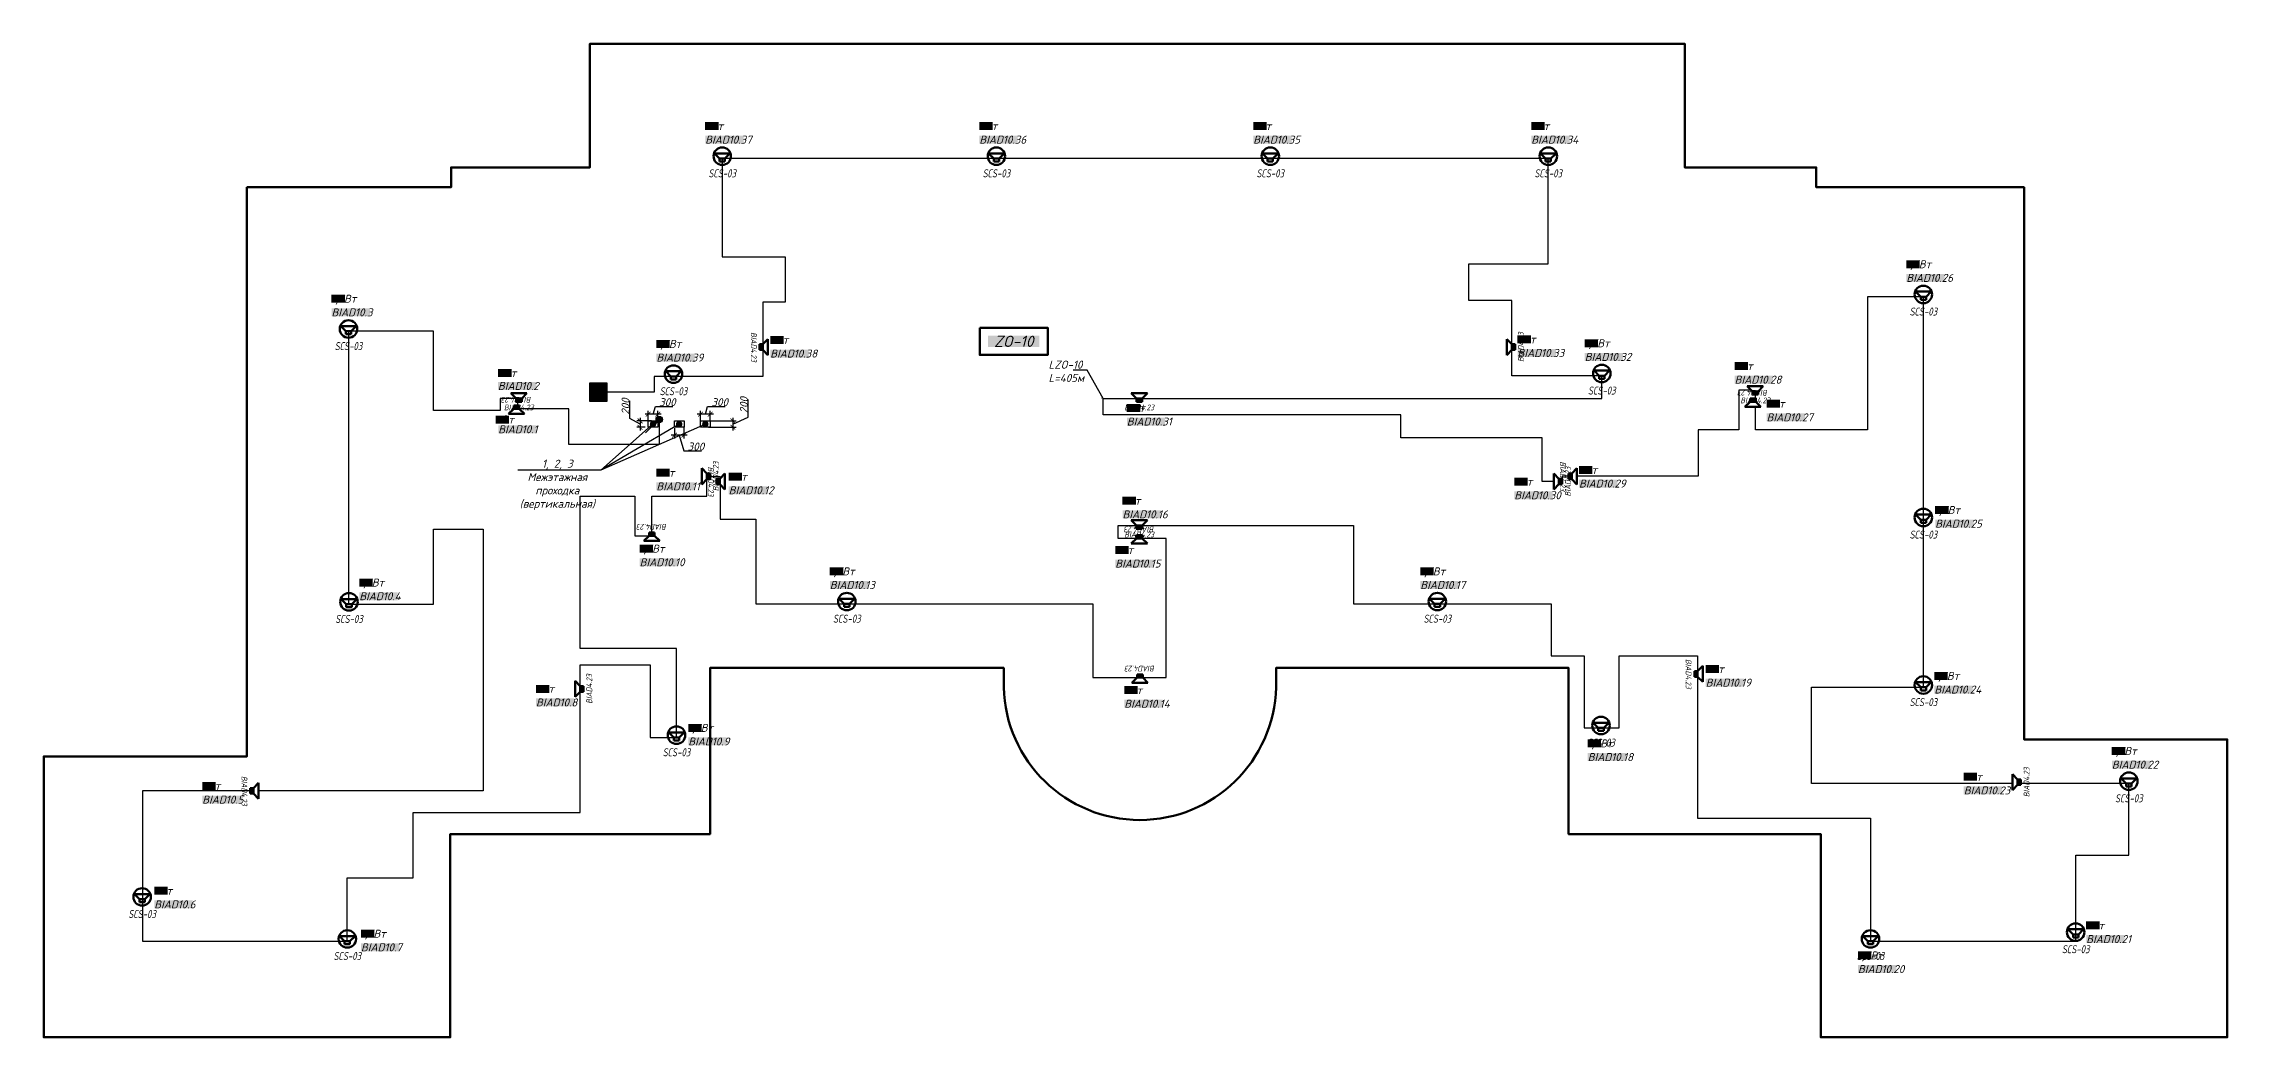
# Model space of a CAD drawing. Extents: x -36024 to 901374, y -269512 to -2349.
# Drawn here: x 699933 to 768148, y -124030 to -92985 of the extents above; entities that cross this region are included whole.
import ezdxf
from ezdxf import colors
from ezdxf.entities.mleader import LeaderData, LeaderLine
from ezdxf.enums import TextEntityAlignment as Align
from ezdxf.math import Vec2, Vec3

# ---------------------------------------------------------------- set-up
doc = ezdxf.new("R2010")
doc.units = 0
doc.header["$LTSCALE"] = 100
doc.set_wipeout_variables(frame=1)
doc.header["$PDMODE"] = 1
doc.header["$PDSIZE"] = 200
doc.linetypes.add('CONTI', pattern=[0])
doc.layers.get('Defpoints').update_dxf_attribs({"color": 42})
for name, color, linetype in [('_1', 7, 'Continuous'), ('_Мэжэтажная', 7, 'Continuous'), ('_СОУЭ_Аннотации', 7, 'Continuous'), ('ODG - Проводка', 3, 'Continuous')]:
    doc.layers.add(name, color=color, linetype=linetype)
for name, color, linetype, lineweight in [('_13_СОУЭ_линии', 5, 'Continuous', 70), ('_СОУЭ Оповещение_речевое', 7, 'Continuous', 30), ('НО Оповещатели Речь', 5, 'Continuous', 50), ('Радио', 5, 'Continuous', 30), ('СС_СКК_Лоток', 170, 'Continuous', 30)]:
    doc.layers.add(name, color=color, linetype=linetype, lineweight=lineweight)
doc.styles.add('BRAZEN-txt', font='isocpeui.ttf')
doc.styles.add('ISOCPEUR', font='isocpeui.ttf', dxfattribs={"height": 250})
doc.styles.add('OlympDesign', font='isocpeui.ttf', dxfattribs={"height": 250})
doc.linetypes.add('Открыто в трубе', pattern='A,2,[1,BDG_GOST,S=1,R=0,X=0,Y=0],-4', length=6)
doc.dimstyles.new('BRAZEN-Размеры_осевые', dxfattribs={"dimscale": 0, "dimtxt": 350, "dimasz": 150, "dimexe": 100, "dimexo": 100, "dimgap": 70, "dimtad": 1, "dimdec": 0, "dimzin": 0, "dimdsep": 46, "dimtxsty": 'BRAZEN-txt', "dimblk": 'ARCHTICK', "dimcen": 1, "dimdle": 100, "dimadec": 0, "dimazin": 0, "dimtfac": 1, "dimtdec": 0, "dimtofl": 0, "dimtmove": 1, "dimatfit": 3, "dimfxl": 1, "dimtolj": 1, "dimtzin": 0, "dimarcsym": 0})

# ---------------------------------------------------------------- blocks, each defined once
blk = doc.blocks.new('_ArchTick')
at = {"color": 0, "linetype": 'ByBlock', "const_width": 0.15}
blk.add_lwpolyline([(-0.5, -0.5), (0.5, 0.5)], dxfattribs=at)
blk = doc.blocks.new('*D110')
at = {"layer": 'Defpoints', "color": 0, "transparency": 16777216}
for p in [(718818, -104561), (718818, -104900), (719119, -104870)]:
    blk.add_point(p, dxfattribs=at)
at = {"layer": 'СС_СКК_Лоток', "color": 0, "linetype": 'Continuous', "lineweight": -2, "transparency": 16777216}
for p, q in [((718969, -104561), (719041, -104321)), ((719041, -104321), (719592, -104321)), ((719219, -104561), (718718, -104561)), ((718818, -104800), (718818, -104461)), ((719119, -104770), (719119, -104461))]:
    blk.add_line(p, q, dxfattribs=at)
at = {"layer": 'СС_СКК_Лоток', "color": 0, "lineweight": -2, "transparency": 16777216, "xscale": 150, "yscale": 150, "zscale": 150, "rotation": 180}
blk.add_blockref('_ArchTick', (718818, -104561), dxfattribs=at)
at = {"layer": 'СС_СКК_Лоток', "color": 0, "lineweight": -2, "transparency": 16777216, "xscale": 150, "yscale": 150, "zscale": 150}
blk.add_blockref('_ArchTick', (719119, -104561), dxfattribs=at)
at = {"layer": 'СС_СКК_Лоток', "color": 0, "lineweight": 0, "transparency": 16777216, "insert": (719416, -104186), "char_height": 250, "width": 731.08, "attachment_point": 5, "style": 'ISOCPEUR'}
blk.add_mtext('\\A1;300', dxfattribs=at)
blk = doc.blocks.new('*D111')
at = {"layer": 'Defpoints', "color": 0, "transparency": 16777216}
for p in [(718563, -104971), (718823, -104971), (719019, -104770)]:
    blk.add_point(p, dxfattribs=at)
at = {"layer": 'СС_СКК_Лоток', "color": 0, "linetype": 'Continuous', "lineweight": -2, "transparency": 16777216}
for p, q in [((718246, -104699), (718246, -104148)), ((718563, -104870), (718246, -104699)), ((718919, -104770), (718463, -104770)), ((718723, -104971), (718463, -104971)), ((718563, -104670), (718563, -105071))]:
    blk.add_line(p, q, dxfattribs=at)
at = {"layer": 'СС_СКК_Лоток', "color": 0, "lineweight": -2, "transparency": 16777216, "xscale": 150, "yscale": 150, "zscale": 150}
for p, rotation in [((718563, -104770), 90), ((718563, -104971), 270)]:
    blk.add_blockref('_ArchTick', p, dxfattribs=dict(at, rotation=rotation))
at = {"layer": 'СС_СКК_Лоток', "color": 0, "lineweight": 0, "transparency": 16777216, "insert": (718111, -104323), "char_height": 250, "width": 731.08, "attachment_point": 5, "rotation": 90, "style": 'ISOCPEUR'}
blk.add_mtext('\\A1;200', dxfattribs=at)
blk = doc.blocks.new('_Dot')
at = {"color": 0, "linetype": 'ByBlock', "lineweight": -2}
blk.add_line((-0.5, 0), (-1, 0), dxfattribs=at)
at = {"color": 0, "linetype": 'ByBlock', "const_width": 0.5}
blk.add_lwpolyline([(-0.25, 0, 1), (0.25, 0, 1)], format="xyb", close=True, dxfattribs=at)
blk = doc.blocks.new('*D112')
at = {"layer": 'Defpoints', "color": 0, "transparency": 16777216}
for p in [(720452, -104561), (720452, -104900), (720753, -104870)]:
    blk.add_point(p, dxfattribs=at)
at = {"layer": 'СС_СКК_Лоток', "color": 0, "linetype": 'Continuous', "lineweight": -2, "transparency": 16777216}
for p, q in [((720603, -104561), (720675, -104321)), ((720675, -104321), (721226, -104321)), ((720853, -104561), (720352, -104561)), ((720452, -104800), (720452, -104461)), ((720753, -104770), (720753, -104461))]:
    blk.add_line(p, q, dxfattribs=at)
at = {"layer": 'СС_СКК_Лоток', "color": 0, "lineweight": -2, "transparency": 16777216, "xscale": 150, "yscale": 150, "zscale": 150, "rotation": 180}
blk.add_blockref('_ArchTick', (720452, -104561), dxfattribs=at)
at = {"layer": 'СС_СКК_Лоток', "color": 0, "lineweight": -2, "transparency": 16777216, "xscale": 150, "yscale": 150, "zscale": 150}
blk.add_blockref('_ArchTick', (720753, -104561), dxfattribs=at)
at = {"layer": 'СС_СКК_Лоток', "color": 0, "lineweight": 0, "transparency": 16777216, "insert": (721050, -104186), "char_height": 250, "width": 731.08, "attachment_point": 5, "style": 'ISOCPEUR'}
blk.add_mtext('\\A1;300', dxfattribs=at)
blk = doc.blocks.new('*D113')
at = {"layer": 'Defpoints', "color": 0, "transparency": 16777216}
for p in [(720603, -104971), (720653, -104770), (721463, -104971)]:
    blk.add_point(p, dxfattribs=at)
at = {"layer": 'СС_СКК_Лоток', "color": 0, "linetype": 'Continuous', "lineweight": -2, "transparency": 16777216}
for p, q in [((721945, -104657), (721945, -104106)), ((720703, -104971), (721563, -104971)), ((720753, -104770), (721563, -104770)), ((721463, -104870), (721945, -104657)), ((721463, -104670), (721463, -105071))]:
    blk.add_line(p, q, dxfattribs=at)
at = {"layer": 'СС_СКК_Лоток', "color": 0, "lineweight": -2, "transparency": 16777216, "xscale": 150, "yscale": 150, "zscale": 150}
for p, rotation in [((721463, -104770), 90), ((721463, -104971), 270)]:
    blk.add_blockref('_ArchTick', p, dxfattribs=dict(at, rotation=rotation))
at = {"layer": 'СС_СКК_Лоток', "color": 0, "lineweight": 0, "transparency": 16777216, "insert": (721810, -104281), "char_height": 250, "width": 731.08, "attachment_point": 5, "rotation": 90, "style": 'ISOCPEUR'}
blk.add_mtext('\\A1;200', dxfattribs=at)
blk = doc.blocks.new('*D114')
at = {"layer": 'Defpoints', "color": 0, "transparency": 16777216}
for p in [(719635, -104900), (719936, -104870), (719635, -105216)]:
    blk.add_point(p, dxfattribs=at)
at = {"layer": 'СС_СКК_Лоток', "color": 0, "linetype": 'Continuous', "lineweight": -2, "transparency": 16777216}
for p, q in [((719635, -105000), (719635, -105316)), ((719936, -104970), (719936, -105316)), ((720036, -105216), (719535, -105216)), ((719786, -105216), (719933, -105706)), ((719933, -105706), (720484, -105706))]:
    blk.add_line(p, q, dxfattribs=at)
at = {"layer": 'СС_СКК_Лоток', "color": 0, "lineweight": -2, "transparency": 16777216, "xscale": 150, "yscale": 150, "zscale": 150, "rotation": 180}
blk.add_blockref('_ArchTick', (719635, -105216), dxfattribs=at)
at = {"layer": 'СС_СКК_Лоток', "color": 0, "lineweight": -2, "transparency": 16777216, "xscale": 150, "yscale": 150, "zscale": 150}
blk.add_blockref('_ArchTick', (719936, -105216), dxfattribs=at)
at = {"layer": 'СС_СКК_Лоток', "color": 0, "lineweight": 0, "transparency": 16777216, "insert": (720308, -105571), "char_height": 250, "width": 731.08, "attachment_point": 5, "style": 'ISOCPEUR'}
blk.add_mtext('\\A1;300', dxfattribs=at)
blk = doc.blocks.new('*U75')
at = {"layer": 'НО Оповещатели Речь', "color": 5}
for p, q in [((-84, -184), (-242, -26)), ((-242, -26), (242, -26)), ((-84, -184), (84, -184)), ((-84, -281), (-84, -184)), ((84, -281), (-84, -281)), ((84, -184), (242, -26)), ((84, -281), (84, -184))]:
    blk.add_line(p, q, dxfattribs=at)
blk.add_circle((0, -114), 273, dxfattribs=at)
at = {"layer": 'Defpoints', "lineweight": 50, "ltscale": 100, "style": 'OlympDesign', "width": 0.8}
blk.add_text('SСS-03', height=250, dxfattribs=at).set_placement((0, -649), align=Align.MIDDLE_CENTER)
blk = doc.blocks.new('*U74')
at = {"color": 5}
blk.add_wipeout([(-348, 366), (348, 366), (121, 140), (121, 0), (-121, 0), (-121, 140)], dxfattribs=at).dxf.layer = 'НО Оповещатели Речь'
at = {"layer": 'НО Оповещатели Речь'}
h = blk.add_hatch(color=5, dxfattribs=at)
h.dxf.hatch_style = 1
h.set_gradient(color1=(0, 0, 255), color2=(0, 0, 255), tint=1)
h.paths.add_polyline_path([(-121, 0), (121, 0), (121, 140), (-121, 140)])
at = {"layer": 'НО Оповещатели Речь', "color": 5}
for p, q in [((-121, 140), (-348, 366)), ((-348, 366), (348, 366)), ((121, 140), (-121, 140)), ((-121, 140), (-121, 0)), ((-121, 0), (121, 0)), ((121, 140), (348, 366)), ((121, 0), (121, 140))]:
    blk.add_line(p, q, dxfattribs=at)
at = {"layer": 'Defpoints', "lineweight": 50, "ltscale": 100, "style": 'OlympDesign', "width": 0.8}
blk.add_text('BIAD4.23', height=250, dxfattribs=at).set_placement((0, -250), align=Align.MIDDLE_CENTER)
blk = doc.blocks.new('*U90')
at = {"layer": 'ODG - Проводка'}
h = blk.add_hatch(color=0, dxfattribs=at)
edge = h.paths.add_edge_path()
edge.add_arc((0, 0), 50, 0, 360)
at = {"layer": 'ODG - Проводка', "color": 0}
for points in [[(0, 0), (212, 212)], [(35, 35), (85, 122)], [(35, 35), (122, 85)]]:
    blk.add_lwpolyline(points, dxfattribs=at)
blk.add_circle((0, 0), 50, dxfattribs=at)
blk = doc.blocks.new('SFT-2300-М')
at = {"true_color": 0xffffff}
h = blk.add_hatch(color=7, dxfattribs=at)
h.dxf.hatch_style = 1
h.paths.add_polyline_path([(250, 292), (-274, 292), (-274, -295), (250, -295)])
at = {"layer": '_1', "lineweight": 30}
h = blk.add_hatch(color=5, dxfattribs=at)
h.dxf.hatch_style = 1
h.paths.add_polyline_path([(177, -2, 1), (-202, -2, 1)])
at = {"color": 5, "lineweight": 30}
blk.add_lwpolyline([(-274, 292), (250, 292), (250, -295), (-274, -295)], close=True, dxfattribs=at)
blk.add_circle((-12, -2), 189, dxfattribs=at)

msp = doc.modelspace()

# ---------------------------------------------------------------- linework, layer by layer
at = {"layer": '_Мэжэтажная', "color": 18, "lineweight": 30, "true_color": 0x000000}
for points in [[(718818.1, -104769.8), (719119.4, -104769.8), (719119.4, -104971), (718818.1, -104971)], [(719635, -104769.8), (719936.3, -104769.8), (719936.3, -104971), (719635, -104971)], [(720451.9, -104769.8), (720753.1, -104769.8), (720753.1, -104971), (720451.9, -104971)]]:
    msp.add_lwpolyline(points, close=True, dxfattribs=at)
at = {"layer": '_СОУЭ_Аннотации', "color": 1, "linetype": 'CONTI', "lineweight": 60, "ltscale": 100}
msp.add_lwpolyline([(729175.1, -101859.9), (731301.3, -101859.9), (731301.3, -102708.4), (729175.1, -102708.4)], close=True, dxfattribs=at)

# ---------------------------------------------------------------- block references
msp.add_blockref('SFT-2300-М', (717272.5, -103874.5))
at = {"layer": '_СОУЭ Оповещение_речевое', "color": 4, "lineweight": 50}
for p in [(721130.6, -96387.2), (729695.6, -96387.2), (738250.6, -96387.2), (746935.6, -96387.2), (758653.1, -100705.9), (709456, -101784.2), (719607, -103195.7), (748606.5, -103174.7), (758653.1, -107673.9), (709470.6, -110309.4), (725023.1, -110301.1), (743469.8, -110301.1), (758653.1, -112908.9), (719702, -114475.6), (748582, -114173), (765073.1, -115913.8), (703008.1, -119528.6), (709418.2, -120841.1), (757001.5, -120841.1), (763411.5, -120628.8)]:
    msp.add_blockref('*U75', p, dxfattribs=at)

# ---------------------------------------------------------------- texts
at = {"layer": '_СОУЭ_Аннотации', "color": 7, "linetype": 'Открыто в трубе', "lineweight": 60, "ltscale": 100, "style": 'OlympDesign', "bg_fill": 1, "box_fill_scale": 1, "bg_fill_color": 7, "bg_fill_true_color": 16777215, "bg_fill_transparency": 0}
for s, insert, char_height, width, attachment_point in [('3Вт', (720597.4, -95433.3), 250, 418.76, 1), ('3Вт', (729162.4, -95433.3), 250, 418.76, 1), ('3Вт', (737717.3, -95433.3), 250, 418.76, 1), ('3Вт', (746402.4, -95433.3), 250, 418.76, 1), ('1,5Вт', (758119.9, -99752), 250, 418.76, 1), ('1,5Вт', (708922.8, -100830.3), 250, 418.76, 1), ('1,5Вт', (719073.7, -102241.8), 250, 418.76, 1), ('ZO-10', (730238.2, -102284.2), 350, 1602.162, 5), ('1,5Вт', (748073.3, -102220.8), 250, 418.76, 1), ('6Вт', (752755.8, -102932, 0), 250, 418.76, 1), ('6Вт', (714130.8, -103152, 0), 250, 418.76, 1), ('6Вт', (745873, -106544.2, 0), 250, 418.76, 1), ('3Вт', (733633.6, -107141, 0), 250, 418.76, 1), ('1,5Вт', (759020.1, -107431.2), 250, 418.76, 1), ('1,5Вт', (709789.9, -109698.1), 250, 418.76, 1), ('1,5Вт', (724489.9, -109347.2), 250, 418.76, 1), ('1,5Вт', (742936.6, -109347.2), 250, 418.76, 1), ('6Вт', (715311, -113017.1, 0), 250, 418.76, 1), ('1,5Вт', (758995.1, -112614), 250, 418.76, 1), ('1,5Вт', (720067.2, -114236.1), 250, 418.76, 1), ('1,5Вт', (748166.1, -114723.6), 250, 418.76, 1), ('1,5Вт', (764539.9, -114959.9), 250, 418.76, 1), ('6Вт', (759914.2, -115765.6, 0), 250, 418.76, 1), ('6Вт', (704885.4, -116052.1, 0), 250, 418.76, 1), ('3Вт', (703385.6, -119325.7), 250, 418.76, 1), ('1,5Вт', (709843.4, -120667.5), 250, 418.76, 1), ('3Вт', (763737.9, -120410.1), 250, 418.76, 1), ('1,5Вт', (756608.1, -121347), 250, 418.76, 1)]:
    msp.add_mtext(s, dxfattribs=dict(at, insert=insert, char_height=char_height, width=width, attachment_point=attachment_point))
at = {"layer": '_СОУЭ_Аннотации', "char_height": 250, "width": 1197.062, "attachment_point": 1, "style": 'OlympDesign', "bg_fill": 1, "box_fill_scale": 1, "bg_fill_color": 7, "bg_fill_true_color": 16777215, "bg_fill_transparency": 0}
for s, insert in [('BIAD10.37', (720599.7, -95858.7, 0)), ('BIAD10.36', (729164.7, -95858.7, 0)), ('BIAD10.35', (737719.7, -95858.7, 0)), ('BIAD10.34', (746404.7, -95858.7, 0)), ('BIAD10.26', (758122.2, -100177.4, 0)), ('BIAD10.3', (708925.1, -101255.7, 0)), ('BIAD10.39', (719076.1, -102667.2, 0)), ('BIAD10.32', (748075.6, -102646.2, 0)), ('BIAD10.25', (759022.4, -107856.6, 0)), ('BIAD10.10', (718551.4, -109063.5, 0)), ('BIAD10.15', (733410.1, -109103.1, 0)), ('BIAD10.13', (724492.2, -109772.6, 0)), ('BIAD10.17', (742938.9, -109772.6, 0)), ('BIAD10.4', (709792.3, -110123.5, 0)), ('BIAD10.24', (758997.4, -113039.4, 0)), ('BIAD10.14', (733691.1, -113482.3, 0)), ('BIAD10.9', (720069.5, -114661.5, 0)), ('BIAD10.18', (748168.4, -115148.9, 0)), ('BIAD10.22', (764542.2, -115385.3, 0)), ('BIAD10.6', (703387.9, -119751.1, 0)), ('BIAD10.7', (709845.8, -121092.8, 0)), ('BIAD10.21', (763740.2, -120835.5, 0)), ('BIAD10.20', (756610.4, -121772.3, 0))]:
    msp.add_mtext(s, dxfattribs=dict(at, insert=insert))

# ---------------------------------------------------------------- dimensions: what is measured, and where the dimension line sits
at = {"layer": 'СС_СКК_Лоток', "color": 7, "lineweight": 0}
for base, p1, p2, picture, middle in [((718562.9, -104971), (719018.8, -104769.8), (718823.1, -104971), '*D111', (718246.1, -104688.8)), ((721462.5, -104971), (720652.5, -104769.8), (720602.5, -104971), '*D113', (721944.7, -104647))]:
    dim = msp.add_linear_dim(base=base, p1=p1, p2=p2, angle=270, dimstyle='BRAZEN-Размеры_осевые', override={"dimscale": 1, "dimtxt": 250, "dimgap": 10, "dimrnd": 50, "dimtxsty": 'ISOCPEUR'}, dxfattribs=at)
    dim.commit()
    dim.dimension.update_dxf_attribs({"geometry": picture, "text_midpoint": middle, "dimtype": 160})
for base, p1, p2, picture, middle in [((718818.1, -104561), (719119.4, -104870.4), (718818.1, -104899.8), '*D110', (719050.8, -104186)), ((720451.9, -104561), (720753.1, -104870.4), (720451.9, -104899.8), '*D112', (720684.5, -104186)), ((719635, -105216.4), (719936.3, -104870.4), (719635, -104899.8), '*D114', (719942.6, -105571.4))]:
    dim = msp.add_linear_dim(base=base, p1=p1, p2=p2, angle=180, dimstyle='BRAZEN-Размеры_осевые', override={"dimscale": 1, "dimtxt": 250, "dimgap": 10, "dimrnd": 50, "dimtxsty": 'ISOCPEUR'}, dxfattribs=at)
    dim.commit()
    dim.dimension.update_dxf_attribs({"geometry": picture, "text_midpoint": middle})

# ---------------------------------------------------------------- next in the draw order: leaders
at = {"layer": '_Мэжэтажная', "color": 7, "lineweight": 0}
ml = msp.add_multileader_mtext('Standard', dxfattribs=at)
ml.set_content('1, 2, 3^JМежэтажная проходка (вертикальная)', color=7, style='ISOCPEUR')
ml.set_leader_properties()
ml.set_arrow_properties(name='DOT')
ml.build(insert=Vec2(0, 0))
ml.multileader.update_dxf_attribs({"text_left_attachment_type": 6, "text_right_attachment_type": 6, "dogleg_length": 100, "arrow_head_size": 200})
ctx = ml.context
ctx.base_point, ctx.char_height, ctx.arrow_head_size, ctx.landing_gap_size, ctx.plane_origin = Vec3(714720, -106307.6), 250, 200, 0, Vec3(727211.4, -106802.7)
ctx.left_attachment, ctx.right_attachment, ctx.text_align_type = 6, 6, 1
notes = []
notes.append((ctx, [(0, (1, 1, 0), (717340.6, -106307.6), (-1, 0), 100, [(0, [(718968.8, -104870.4)], 0, [])])]))
ctx.mtext.insert, ctx.mtext.width, ctx.mtext.alignment, ctx.mtext.flow_direction = Vec3(715980.3, -105982.6), 2467.274, 2, 5
ctx.mtext.has_bg_fill, ctx.mtext.bg_color, ctx.mtext.bg_scale_factor, ctx.mtext.bg_transparency, ctx.mtext.use_window_bg_color = 1, -1027028792, 1.5, 0, 1
for ctx, leaders in notes:
    for number, flags, end, landing, length, lines in leaders:
        leader = LeaderData()
        leader.index, (leader.has_last_leader_line, leader.has_dogleg_vector, leader.attachment_direction) = number, flags
        leader.last_leader_point, leader.dogleg_vector, leader.dogleg_length = Vec3(end), Vec3(landing), length
        for number, points, colour, breaks in lines:
            line = LeaderLine()
            line.index, line.vertices, line.color, line.breaks = number, Vec3.list(points), colors.encode_raw_color(colour), breaks
            leader.lines.append(line)
        ctx.leaders.append(leader)

# ---------------------------------------------------------------- next in the draw order: leaders
ml = msp.add_multileader_mtext('Standard', dxfattribs=at)
ml.set_content('1, 2, 3^JМежэтажная проходка (вертикальная)', color=7, style='ISOCPEUR')
ml.set_leader_properties()
ml.set_arrow_properties(name='DOT')
ml.build(insert=Vec2(0, 0))
ml.multileader.update_dxf_attribs({"text_left_attachment_type": 6, "text_right_attachment_type": 6, "dogleg_length": 100, "arrow_head_size": 200})
ctx = ml.context
ctx.base_point, ctx.char_height, ctx.arrow_head_size, ctx.landing_gap_size, ctx.plane_origin = Vec3(714720, -106307.6), 250, 200, 0, Vec3(727211.4, -106802.7)
ctx.left_attachment, ctx.right_attachment, ctx.text_align_type = 6, 6, 1
notes = []
notes.append((ctx, [(0, (1, 1, 0), (717340.6, -106307.6), (-1, 0), 100, [(0, [(720602.5, -104870.4)], 0, [])])]))
ctx.mtext.insert, ctx.mtext.width, ctx.mtext.alignment, ctx.mtext.flow_direction = Vec3(715980.3, -105982.6), 2467.274, 2, 5
ctx.mtext.has_bg_fill, ctx.mtext.bg_color, ctx.mtext.bg_scale_factor, ctx.mtext.bg_transparency, ctx.mtext.use_window_bg_color = 1, -1027028792, 1.5, 0, 1
for ctx, leaders in notes:
    for number, flags, end, landing, length, lines in leaders:
        leader = LeaderData()
        leader.index, (leader.has_last_leader_line, leader.has_dogleg_vector, leader.attachment_direction) = number, flags
        leader.last_leader_point, leader.dogleg_vector, leader.dogleg_length = Vec3(end), Vec3(landing), length
        for number, points, colour, breaks in lines:
            line = LeaderLine()
            line.index, line.vertices, line.color, line.breaks = number, Vec3.list(points), colors.encode_raw_color(colour), breaks
            leader.lines.append(line)
        ctx.leaders.append(leader)

# ---------------------------------------------------------------- next in the draw order: leaders
ml = msp.add_multileader_mtext('Standard', dxfattribs=at)
ml.set_content('1, 2, 3^JМежэтажная проходка (вертикальная)', color=7, style='ISOCPEUR')
ml.set_leader_properties()
ml.set_arrow_properties(name='DOT')
ml.build(insert=Vec2(0, 0))
ml.multileader.update_dxf_attribs({"text_left_attachment_type": 6, "text_right_attachment_type": 6, "dogleg_length": 100, "arrow_head_size": 200})
ctx = ml.context
ctx.base_point, ctx.char_height, ctx.arrow_head_size, ctx.landing_gap_size, ctx.plane_origin = Vec3(714720, -106307.6), 250, 200, 0, Vec3(727211.4, -106802.7)
ctx.left_attachment, ctx.right_attachment, ctx.text_align_type = 6, 6, 1
notes = []
notes.append((ctx, [(0, (1, 1, 0), (717340.6, -106307.6), (-1, 0), 100, [(0, [(719785.6, -104870.4)], 0, [])])]))
ctx.mtext.insert, ctx.mtext.width, ctx.mtext.alignment, ctx.mtext.flow_direction = Vec3(715980.3, -105982.6), 2467.274, 2, 5
ctx.mtext.has_bg_fill, ctx.mtext.bg_color, ctx.mtext.bg_scale_factor, ctx.mtext.bg_transparency, ctx.mtext.use_window_bg_color = 1, -1027028792, 1.5, 0, 1
for ctx, leaders in notes:
    for number, flags, end, landing, length, lines in leaders:
        leader = LeaderData()
        leader.index, (leader.has_last_leader_line, leader.has_dogleg_vector, leader.attachment_direction) = number, flags
        leader.last_leader_point, leader.dogleg_vector, leader.dogleg_length = Vec3(end), Vec3(landing), length
        for number, points, colour, breaks in lines:
            line = LeaderLine()
            line.index, line.vertices, line.color, line.breaks = number, Vec3.list(points), colors.encode_raw_color(colour), breaks
            leader.lines.append(line)
        ctx.leaders.append(leader)

# ---------------------------------------------------------------- next in the draw order: linework, layer by layer
at = {"layer": '_13_СОУЭ_линии', "color": 5, "lineweight": 30}
msp.add_lwpolyline([(719162.6, -104729.3), (719162.6, -105510.9), (716334.8, -105510.9), (716334.8, -104390.2), (714740.7, -104390.2), (714740.7, -104069.4), (714188.4, -104069.4), (714188.4, -104443.8), (712105.7, -104443.8), (712105.7, -101967.9), (709456, -101967.9), (709456, -110493.1), (712106.1, -110493.1), (712106.1, -108149.4), (713662.7, -108149.4), (713662.7, -116329.8), (703021.3, -116329.8), (703021.3, -121024.8), (709418.2, -121024.8), (709418.2, -119049.8), (711478.6, -119049.8), (711478.6, -117002.7), (716697.7, -117002.7), (716697.7, -112392.7), (718879.8, -112392.7), (718879.8, -114659.2), (719702, -114659.2), (719702, -111877.8), (716697.7, -111877.8), (716697.7, -107121.2), (718400.2, -107121.2), (718400.2, -108360), (718931.5, -108360), (718931.5, -107121.2), (720646.2, -107121.2), (720646.2, -106511.8), (721061.4, -106511.8), (721061.4, -107843.2), (722180.9, -107843.2), (722180.9, -110484.8), (732706.9, -110484.8), (732706.9, -112790.2), (734994.8, -112790.2), (734994.8, -108440.2), (733503.8, -108440.2), (733503.8, -108039.4), (740852.1, -108039.4), (740852.1, -110484.8), (747028.4, -110484.8), (747028.4, -112109), (748061.6, -112109), (748061.6, -114356.7), (749153.2, -114356.7), (749153.2, -112109), (751598.5, -112109), (751598.5, -117178.7), (757001.5, -117178.7), (757001.5, -121024.8), (763411.5, -121024.8), (763411.5, -118334.2), (765073.1, -118334.2), (765073.1, -116097.5), (755157.4, -116097.5), (755157.4, -113092.6), (758653.1, -113092.6), (758653.1, -100889.6), (756906.5, -100889.6), (756906.5, -105054.5), (753408.3, -105054.5), (753408.3, -103812.4), (752884.5, -103812.4), (752884.5, -105054.5), (751614.3, -105054.5), (751614.3, -106502.3), (747368.1, -106502.3), (747368.1, -106665.4), (746749.6, -106665.4), (746749.6, -105304.4), (742328.5, -105304.4), (742328.5, -104580), (733027, -104580), (733027, -104069.4), (748606.5, -104069.4), (748606.5, -103358.4), (745799.5, -103358.4), (745799.5, -101011.9), (744448.4, -101011.9), (744448.4, -99864.8), (746935.6, -99864.8), (746935.6, -96570.9), (721130.6, -96570.9), (721130.6, -99640.5), (723091.9, -99640.5), (723091.9, -101062.5), (722397, -101062.5), (722397, -103379.4), (719001.2, -103379.4), (719001.2, -103876.1), (717522.5, -103876.1)], dxfattribs=at)
at = {"layer": '_СОУЭ_Аннотации', "color": 67, "linetype": 'CONTI', "lineweight": 60, "ltscale": 100, "true_color": 0x727430}
msp.add_lwpolyline([(706283.1, -97469.4), (706283.1, -115254.8), (699933.1, -115254.8), (699933.1, -124029.8), (712633.1, -124029.8), (712633.1, -117679.8), (720753.1, -117679.8), (720753.1, -112489.8), (729922.7, -112489.8), (729922.7, -113089.8, 0.9753212), (738432.8, -113089.8), (738432.8, -112489.8), (747568.1, -112489.8), (747568.1, -117679.8), (755448.1, -117679.8), (755448.1, -124029.8), (768148.1, -124029.8), (768148.1, -114719.8), (761798.1, -114719.8), (761798.1, -97469.4), (755308.1, -97469.4), (755308.1, -96849.8), (751198.1, -96849.8), (751198.1, -92984.8), (716998.1, -92984.8), (716998.1, -96849.8), (712658.1, -96849.8), (712658.1, -97469.4), (706283.1, -97469.4)], format="xyb", dxfattribs=at)

# ---------------------------------------------------------------- next in the draw order: block references
at = {"layer": 'Радио', "xscale": 2, "yscale": 2, "zscale": 2, "rotation": 178.7329526101915}
msp.add_blockref('*U90', (719162.6, -104729.3), dxfattribs=at)
msp.add_blockref('*U90', (719162.6, -104729.3), dxfattribs=at)

# ---------------------------------------------------------------- next in the draw order: texts
at = {"layer": '_СОУЭ_Аннотации', "insert": (714133.1, -104907.4, 0), "char_height": 250, "width": 1197.062, "attachment_point": 1, "style": 'OlympDesign', "bg_fill": 1, "box_fill_scale": 1, "bg_fill_color": 7, "bg_fill_true_color": 16777215, "bg_fill_transparency": 0}
msp.add_mtext('BIAD10.1', dxfattribs=at)
at = {"layer": '_СОУЭ_Аннотации', "color": 7, "linetype": 'Открыто в трубе', "lineweight": 60, "ltscale": 100, "insert": (719072, -106266.6, 0), "char_height": 250, "width": 418.76, "attachment_point": 1, "style": 'OlympDesign', "bg_fill": 1, "box_fill_scale": 1, "bg_fill_color": 7, "bg_fill_true_color": 16777215, "bg_fill_transparency": 0}
msp.add_mtext('6Вт', dxfattribs=at)

# ---------------------------------------------------------------- next in the draw order: block references
at = {"layer": '_СОУЭ Оповещение_речевое', "color": 4, "lineweight": 50, "xscale": 0.71930163509888, "yscale": 0.71930163509888, "zscale": 0.71930163509888}
for p, rotation in [((722296.6, -102463.1), 270), ((745899.8, -102463.3), 90), ((720953.1, -106665.4), 270), ((747368.1, -106665.4), 89.99999999999999), ((718931.5, -108259.6), 180), ((734178.1, -112689.8), 180), ((751498.1, -112676.3), 270), ((716798.1, -113144.2), 89.99999999999999), ((706383.1, -116329.8), 270), ((761698.1, -116059), 89.99999999999999)]:
    msp.add_blockref('*U74', p, dxfattribs=dict(at, rotation=rotation))
for p in [(753403.1, -103949.8), (714778.1, -104169.8), (734160.1, -104169.8), (734160.1, -108139.8)]:
    msp.add_blockref('*U74', p, dxfattribs=at)

# ---------------------------------------------------------------- next in the draw order: leaders
ml = msp.add_multileader_mtext('Standard')
ml.set_content('LZO-10^JL=405м', color=256, style='OlympDesign')
ml.set_leader_properties(color=256, linetype='ByLayer', lineweight=-1)
ml.set_arrow_properties(name='ARCHTICK')
ml.build(insert=Vec2(0, 0))
ml.multileader.update_dxf_attribs({"text_left_attachment_type": 6, "text_right_attachment_type": 6, "dogleg_length": 50, "arrow_head_size": 100})
ctx = ml.context
ctx.base_point, ctx.char_height, ctx.arrow_head_size, ctx.landing_gap_size, ctx.plane_origin = Vec3(731323.4, -103188.7), 250, 100, 0, Vec3(732860.5, -103738.5)
ctx.left_attachment, ctx.right_attachment = 6, 6
notes = []
notes.append((ctx, [(0, (1, 1, 0), (732526, -103188.7), (-1, 0), 50, [(0, [(733027, -104069.4)], 0, [])])]))
ctx.mtext.insert, ctx.mtext.width, ctx.mtext.flow_direction = Vec3(731323.4, -102888.7), 383.666, 5
ctx.mtext.has_bg_fill, ctx.mtext.bg_color, ctx.mtext.bg_scale_factor, ctx.mtext.bg_transparency, ctx.mtext.use_window_bg_color = 1, -1027028792, 1.5, 0, 1
for ctx, leaders in notes:
    for number, flags, end, landing, length, lines in leaders:
        leader = LeaderData()
        leader.index, (leader.has_last_leader_line, leader.has_dogleg_vector, leader.attachment_direction) = number, flags
        leader.last_leader_point, leader.dogleg_vector, leader.dogleg_length = Vec3(end), Vec3(landing), length
        for number, points, colour, breaks in lines:
            line = LeaderLine()
            line.index, line.vertices, line.color, line.breaks = number, Vec3.list(points), colors.encode_raw_color(colour), breaks
            leader.lines.append(line)
        ctx.leaders.append(leader)

# ---------------------------------------------------------------- next in the draw order: block references
for p, rotation in [((714703.1, -104289.8), 180), ((753328.1, -104069.8), 180), ((720753.1, -106502.3), 89.99999999999999), ((747568.1, -106502.3), 270), ((734160.1, -108339.8), 180)]:
    msp.add_blockref('*U74', p, dxfattribs=dict(at, rotation=rotation))

# ---------------------------------------------------------------- next in the draw order: texts
at = {"layer": '_СОУЭ_Аннотации', "color": 7, "linetype": 'Открыто в трубе', "lineweight": 60, "ltscale": 100, "char_height": 250, "width": 418.76, "attachment_point": 1, "style": 'OlympDesign', "bg_fill": 1, "box_fill_scale": 1, "bg_fill_color": 7, "bg_fill_true_color": 16777215, "bg_fill_transparency": 0}
for s, insert in [('6Вт', (722628.2, -102116, 0)), ('6Вт', (745973.7, -102098.4, 0)), ('3Вт', (733767.8, -104240.7, 0)), ('1,5Вт', (718549.1, -108638.1, 0)), ('6Вт', (751852.5, -112398.6, 0)), ('3Вт', (733688.7, -113057, 0))]:
    msp.add_mtext(s, dxfattribs=dict(at, insert=insert))
at = {"layer": '_СОУЭ_Аннотации', "char_height": 250, "width": 1197.062, "attachment_point": 1, "style": 'OlympDesign', "bg_fill": 1, "box_fill_scale": 1, "bg_fill_color": 7, "bg_fill_true_color": 16777215, "bg_fill_transparency": 0}
for s, insert in [('BIAD10.38', (722630.5, -102541.4, 0)), ('BIAD10.33', (745976, -102523.7, 0)), ('BIAD10.31', (733770.1, -104666.1)), ('BIAD10.19', (751854.8, -112823.9, 0)), ('BIAD10.8', (715313.3, -113442.5, 0)), ('BIAD10.5', (704887.8, -116477.4, 0)), ('BIAD10.23', (759916.6, -116191, 0))]:
    msp.add_mtext(s, dxfattribs=dict(at, insert=insert))

# ---------------------------------------------------------------- next in the draw order: texts
for s, insert in [('BIAD10.2', (714124.4, -103553, 0)), ('BIAD10.28', (752758.1, -103357.4, 0)), ('BIAD10.27', (753755.2, -104535.1, 0)), ('BIAD10.11', (719074.3, -106691.9, 0)), ('BIAD10.12', (721334.1, -106813, 0)), ('BIAD10.30', (745875.3, -106969.6, 0)), ('BIAD10.29', (747897, -106603.6, 0)), ('BIAD10.16', (733635.9, -107566.3))]:
    msp.add_mtext(s, dxfattribs=dict(at, insert=insert))
at = {"layer": '_СОУЭ_Аннотации', "color": 7, "linetype": 'Открыто в трубе', "lineweight": 60, "ltscale": 100, "char_height": 250, "width": 418.76, "attachment_point": 1, "style": 'OlympDesign', "bg_fill": 1, "box_fill_scale": 1, "bg_fill_color": 7, "bg_fill_true_color": 16777215, "bg_fill_transparency": 0}
for s, insert in [('6Вт', (753752.9, -104109.7, 0)), ('6Вт', (714055.8, -104602.1, 0)), ('6Вт', (721331.8, -106387.7, 0)), ('6Вт', (747894.7, -106178.2, 0)), ('3Вт', (733407.7, -108677.8, 0))]:
    msp.add_mtext(s, dxfattribs=dict(at, insert=insert))

doc.saveas('drawing.dxf')
